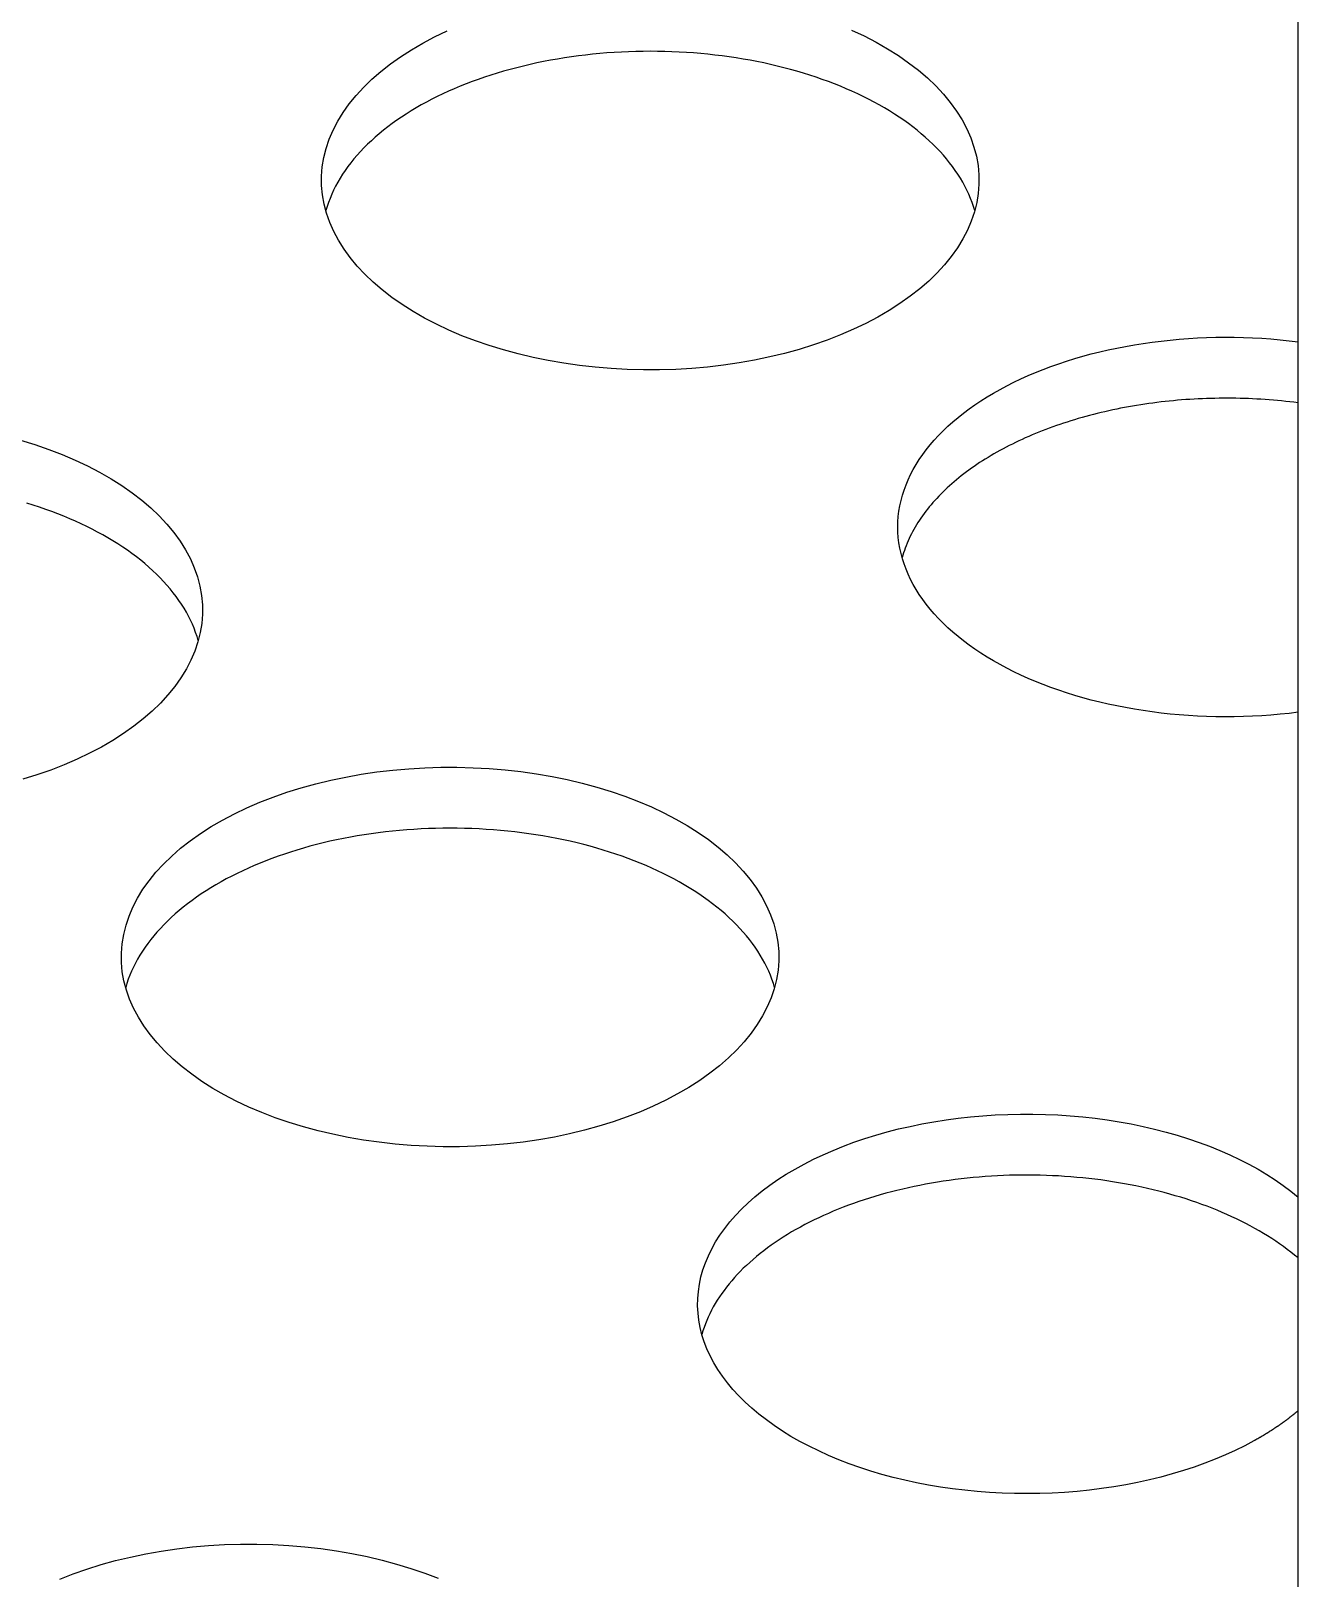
# Model space of a CAD drawing. Extents: x 2.5 to 24.6, y 0.9 to 36.2.
# Drawn here: x 13.39 to 15.51, y 8.848 to 11.437 of the extents above; entities that cross this region are included whole.
import ezdxf

# ---------------------------------------------------------------- set-up
doc = ezdxf.new("R2010")
doc.units = 0
doc.layers.get('0').update_dxf_attribs({"linetype": 'CONTINUOUS'})
doc.layers.add('RAILS', color=254, linetype='CONTINUOUS')

# ---------------------------------------------------------------- blocks, each defined once
blk = doc.blocks.new('A$C41153C96')
at = {"color": 0, "linetype": 'CONTINUOUS', "extrusion": (1e-16, 0.816497, 0.57735)}
blk.add_line((8.6871, -5.0038), (8.6871, 14.388), dxfattribs=at)
at = {"color": 0, "linetype": 'CONTINUOUS'}
for points in [[(7.984, 4.4118, 0), (7.9641, 4.4013, 0), (7.9433, 4.3914, 0), (7.9216, 4.3821, 0), (7.8993, 4.3734, 0), (7.8762, 4.3653, 0), (7.8524, 4.3579, 0), (7.828, 4.3512, 0), (7.8031, 4.3452, 0), (7.7778, 4.3399, 0), (7.7519, 4.3353, 0), (7.7258, 4.3314, 0), (7.6993, 4.3283, 0), (7.6726, 4.326, 0), (7.6458, 4.3244, 0), (7.6188, 4.3236, 0), (7.5918, 4.3235, 0), (7.5649, 4.3242, 0), (7.538, 4.3257, 0), (7.5113, 4.3279, 0), (7.4848, 4.3309, 0), (7.4586, 4.3346, 0), (7.4327, 4.3391, 0), (7.4073, 4.3443, 0), (7.3823, 4.3502, 0), (7.3578, 4.3568, 0), (7.334, 4.3641, 0), (7.3108, 4.3721, 0), (7.2883, 4.3807, 0), (7.2665, 4.3899, 0), (7.2456, 4.3998, 0), (7.2255, 4.4102, 0), (7.2064, 4.4212, 0), (7.1882, 4.4327, 0), (7.171, 4.4447, 0), (7.1548, 4.4572, 0), (7.1397, 4.4701, 0), (7.1258, 4.4835, 0), (7.1129, 4.4972, 0), (7.1013, 4.5113, 0), (7.0909, 4.5256, 0), (7.0817, 4.5403, 0), (7.0738, 4.5552, 0), (7.0671, 4.5703, 0), (7.0617, 4.5856, 0), (7.0577, 4.601, 0), (7.0549, 4.6165, 0), (7.0535, 4.632, 0), (7.0534, 4.6476, 0), (7.0546, 4.6632, 0), (7.0572, 4.6787, 0), (7.061, 4.6941, 0), (7.0662, 4.7094, 0), (7.0727, 4.7246, 0), (7.0804, 4.7395, 0), (7.0894, 4.7542, 0), (7.0997, 4.7686, 0), (7.1111, 4.7827, 0), (7.1238, 4.7965, 0), (7.1375, 4.8099, 0), (7.1525, 4.8229, 0), (7.1685, 4.8354, 0), (7.1855, 4.8475, 0), (7.2036, 4.8591, 0), (7.2226, 4.8702, 0), (7.2425, 4.8807, 0), (7.2633, 4.8906, 0)], [(7.9401, 4.8921, 0), (7.961, 4.8822, 0), (7.9811, 4.8718, 0), (8.0002, 4.8608, 0), (8.0184, 4.8493, 0), (8.0356, 4.8373, 0), (8.0518, 4.8248, 0), (8.0669, 4.8119, 0), (8.0808, 4.7985, 0), (8.0937, 4.7848, 0), (8.1053, 4.7708, 0), (8.1157, 4.7564, 0), (8.1249, 4.7417, 0), (8.1328, 4.7268, 0), (8.1395, 4.7117, 0), (8.1448, 4.6964, 0), (8.1489, 4.681, 0), (8.1517, 4.6655, 0), (8.1531, 4.65, 0), (8.1532, 4.6344, 0), (8.1519, 4.6188, 0), (8.1494, 4.6033, 0), (8.1455, 4.5879, 0), (8.1404, 4.5726, 0), (8.1339, 4.5574, 0), (8.1262, 4.5425, 0), (8.1172, 4.5278, 0), (8.1069, 4.5134, 0), (8.0955, 4.4993, 0), (8.0828, 4.4855, 0), (8.0691, 4.4721, 0), (8.0541, 4.4591, 0), (8.0381, 4.4466, 0), (8.0211, 4.4345, 0), (8.003, 4.4229, 0), (7.984, 4.4118, 0)], [(8.1462, 4.59, 0), (8.1441, 4.5969, 0), (8.1417, 4.6037, 0), (8.1391, 4.6105, 0), (8.1363, 4.6174, 0), (8.1332, 4.6241, 0), (8.1298, 4.6308, 0), (8.1261, 4.6375, 0), (8.1222, 4.6441, 0), (8.1181, 4.6507, 0), (8.1137, 4.6572, 0), (8.1091, 4.6637, 0), (8.1042, 4.6701, 0), (8.0991, 4.6764, 0), (8.0937, 4.6827, 0), (8.0881, 4.6889, 0), (8.0823, 4.695, 0), (8.0762, 4.7011, 0), (8.0699, 4.707, 0), (8.0634, 4.7129, 0), (8.0567, 4.7187, 0), (8.0497, 4.7244, 0), (8.0425, 4.7301, 0), (8.0351, 4.7356, 0), (8.0275, 4.7411, 0), (8.0197, 4.7464, 0), (8.0117, 4.7516, 0), (8.0035, 4.7568, 0), (7.9951, 4.7618, 0), (7.9865, 4.7667, 0), (7.9777, 4.7716, 0), (7.9687, 4.7763, 0), (7.9596, 4.7809, 0), (7.9503, 4.7853, 0), (7.9408, 4.7897, 0), (7.9311, 4.7939, 0), (7.9214, 4.798, 0), (7.9114, 4.802, 0), (7.9013, 4.8058, 0), (7.891, 4.8096, 0), (7.8806, 4.8132, 0), (7.8701, 4.8166, 0), (7.8595, 4.8199, 0), (7.8487, 4.8231, 0), (7.8378, 4.8262, 0), (7.8268, 4.8291, 0), (7.8156, 4.8319, 0), (7.8044, 4.8345, 0), (7.7931, 4.837, 0), (7.7817, 4.8393, 0), (7.7702, 4.8415, 0), (7.7586, 4.8436, 0), (7.747, 4.8455, 0), (7.7352, 4.8472, 0), (7.7234, 4.8488, 0), (7.7116, 4.8503, 0), (7.6997, 4.8516, 0), (7.6878, 4.8527, 0), (7.6758, 4.8537, 0), (7.6637, 4.8546, 0), (7.6517, 4.8552, 0), (7.6396, 4.8558, 0), (7.6275, 4.8562, 0), (7.6154, 4.8564, 0), (7.6033, 4.8565, 0), (7.5912, 4.8564, 0), (7.5791, 4.8562, 0), (7.567, 4.8558, 0), (7.5549, 4.8552, 0), (7.5429, 4.8546, 0), (7.5308, 4.8537, 0), (7.5188, 4.8527, 0), (7.5069, 4.8516, 0), (7.495, 4.8503, 0), (7.4832, 4.8488, 0), (7.4714, 4.8472, 0), (7.4596, 4.8455, 0), (7.448, 4.8436, 0), (7.4364, 4.8415, 0), (7.4249, 4.8393, 0), (7.4135, 4.837, 0), (7.4022, 4.8345, 0), (7.391, 4.8319, 0), (7.3798, 4.8291, 0), (7.3688, 4.8262, 0), (7.3579, 4.8231, 0), (7.3471, 4.8199, 0), (7.3365, 4.8166, 0), (7.326, 4.8132, 0), (7.3156, 4.8096, 0), (7.3053, 4.8058, 0), (7.2952, 4.802, 0), (7.2852, 4.798, 0), (7.2754, 4.7939, 0), (7.2658, 4.7897, 0), (7.2563, 4.7853, 0), (7.247, 4.7809, 0), (7.2379, 4.7763, 0), (7.2289, 4.7716, 0), (7.2201, 4.7667, 0), (7.2115, 4.7618, 0), (7.2031, 4.7568, 0), (7.1949, 4.7516, 0), (7.1869, 4.7464, 0), (7.1791, 4.7411, 0), (7.1715, 4.7356, 0), (7.1641, 4.7301, 0), (7.1569, 4.7244, 0), (7.1499, 4.7187, 0), (7.1432, 4.7129, 0), (7.1367, 4.707, 0), (7.1304, 4.7011, 0), (7.1243, 4.695, 0), (7.1185, 4.6889, 0), (7.1129, 4.6827, 0), (7.1075, 4.6764, 0), (7.1024, 4.6701, 0), (7.0975, 4.6637, 0), (7.0929, 4.6572, 0), (7.0885, 4.6507, 0), (7.0843, 4.6441, 0), (7.0804, 4.6375, 0), (7.0768, 4.6308, 0), (7.0735, 4.6241, 0), (7.0703, 4.6174, 0), (7.0675, 4.6105, 0), (7.0649, 4.6037, 0), (7.0625, 4.5969, 0), (7.0605, 4.59, 0)], [(8.6871, 3.7507, 0), (8.672, 3.7489, 0), (8.6569, 3.7473, 0), (8.6417, 3.746, 0), (8.6264, 3.7449, 0), (8.6111, 3.7441, 0), (8.5957, 3.7435, 0), (8.5803, 3.7432, 0), (8.565, 3.7431, 0), (8.5496, 3.7433, 0), (8.5342, 3.7437, 0), (8.5189, 3.7443, 0), (8.5036, 3.7452, 0), (8.4883, 3.7464, 0), (8.4731, 3.7478, 0), (8.458, 3.7494, 0), (8.443, 3.7513, 0), (8.4281, 3.7535, 0), (8.4132, 3.7558, 0), (8.3985, 3.7584, 0), (8.384, 3.7613, 0), (8.3695, 3.7644, 0), (8.3552, 3.7677, 0), (8.3412, 3.7712, 0), (8.3272, 3.775, 0), (8.3135, 3.779, 0), (8.2999, 3.7832, 0), (8.2866, 3.7876, 0), (8.2735, 3.7923, 0), (8.2606, 3.7971, 0), (8.2479, 3.8022, 0), (8.2356, 3.8074, 0), (8.2234, 3.8129, 0), (8.2116, 3.8185, 0), (8.2, 3.8244, 0), (8.1887, 3.8304, 0), (8.1777, 3.8366, 0), (8.167, 3.843, 0), (8.1566, 3.8495, 0), (8.1465, 3.8563, 0), (8.1368, 3.8631, 0), (8.1274, 3.8702, 0), (8.1183, 3.8773, 0), (8.1096, 3.8847, 0), (8.1013, 3.8921, 0), (8.0933, 3.8997, 0), (8.0857, 3.9074, 0), (8.0785, 3.9153, 0), (8.0716, 3.9232, 0), (8.0651, 3.9313, 0), (8.0591, 3.9395, 0), (8.0534, 3.9477, 0), (8.0481, 3.9561, 0), (8.0433, 3.9645, 0), (8.0388, 3.973, 0), (8.0348, 3.9815, 0), (8.0312, 3.9902, 0), (8.028, 3.9989, 0), (8.0252, 4.0076, 0), (8.0228, 4.0164, 0), (8.0209, 4.0252, 0), (8.0194, 4.034, 0), (8.0183, 4.0429, 0), (8.0177, 4.0518, 0), (8.0175, 4.0606, 0), (8.0177, 4.0695, 0), (8.0183, 4.0784, 0), (8.0194, 4.0873, 0), (8.0209, 4.0961, 0), (8.0228, 4.1049, 0), (8.0252, 4.1137, 0), (8.028, 4.1224, 0), (8.0312, 4.1311, 0), (8.0348, 4.1397, 0), (8.0388, 4.1483, 0), (8.0433, 4.1568, 0), (8.0481, 4.1652, 0), (8.0534, 4.1736, 0), (8.0591, 4.1818, 0), (8.0651, 4.19, 0), (8.0716, 4.1981, 0), (8.0785, 4.206, 0), (8.0857, 4.2138, 0), (8.0933, 4.2216, 0), (8.1013, 4.2291, 0), (8.1096, 4.2366, 0), (8.1183, 4.2439, 0), (8.1274, 4.2511, 0), (8.1368, 4.2581, 0), (8.1465, 4.265, 0), (8.1566, 4.2717, 0), (8.167, 4.2783, 0), (8.1777, 4.2847, 0), (8.1887, 4.2909, 0), (8.2, 4.2969, 0), (8.2116, 4.3027, 0), (8.2234, 4.3084, 0), (8.2356, 4.3139, 0), (8.2479, 4.3191, 0), (8.2606, 4.3242, 0), (8.2735, 4.329, 0), (8.2866, 4.3337, 0), (8.2999, 4.3381, 0), (8.3135, 4.3423, 0), (8.3272, 4.3463, 0), (8.3412, 4.3501, 0), (8.3552, 4.3536, 0), (8.3695, 4.3569, 0), (8.384, 4.36, 0), (8.3985, 4.3628, 0), (8.4132, 4.3655, 0), (8.4281, 4.3678, 0), (8.443, 4.37, 0), (8.458, 4.3718, 0), (8.4731, 4.3735, 0), (8.4883, 4.3749, 0), (8.5036, 4.376, 0), (8.5189, 4.3769, 0), (8.5342, 4.3776, 0), (8.5496, 4.378, 0), (8.565, 4.3782, 0), (8.5803, 4.3781, 0), (8.5957, 4.3778, 0), (8.6111, 4.3772, 0), (8.6264, 4.3764, 0), (8.6417, 4.3753, 0), (8.6569, 4.374, 0), (8.672, 4.3724, 0), (8.6871, 4.3706, 0)], [(8.6871, 4.2685, 0), (8.6802, 4.2694, 0), (8.6734, 4.2702, 0), (8.6665, 4.2709, 0), (8.6596, 4.2716, 0), (8.6527, 4.2723, 0), (8.6458, 4.2729, 0), (8.6388, 4.2734, 0), (8.6319, 4.2739, 0), (8.6249, 4.2744, 0), (8.618, 4.2748, 0), (8.611, 4.2751, 0), (8.604, 4.2754, 0), (8.597, 4.2757, 0), (8.59, 4.2759, 0), (8.5831, 4.276, 0), (8.5761, 4.2761, 0), (8.5691, 4.2761, 0), (8.5621, 4.2761, 0), (8.5551, 4.276, 0), (8.5481, 4.2759, 0), (8.5411, 4.2758, 0), (8.5341, 4.2755, 0), (8.5271, 4.2753, 0), (8.5201, 4.2749, 0), (8.5132, 4.2746, 0), (8.5062, 4.2741, 0), (8.4993, 4.2737, 0), (8.4923, 4.2732, 0), (8.4854, 4.2726, 0), (8.4785, 4.2719, 0), (8.4716, 4.2713, 0), (8.4647, 4.2705, 0), (8.4578, 4.2698, 0), (8.451, 4.2689, 0), (8.4442, 4.268, 0), (8.4374, 4.2671, 0), (8.4306, 4.2661, 0), (8.4238, 4.2651, 0), (8.417, 4.264, 0), (8.4103, 4.2629, 0), (8.4036, 4.2617, 0), (8.397, 4.2605, 0), (8.3903, 4.2592, 0), (8.3837, 4.2579, 0), (8.3771, 4.2565, 0), (8.3706, 4.2551, 0), (8.3641, 4.2536, 0), (8.3576, 4.2521, 0), (8.3511, 4.2505, 0), (8.3447, 4.2489, 0), (8.3383, 4.2473, 0), (8.332, 4.2455, 0), (8.3257, 4.2438, 0), (8.3194, 4.242, 0), (8.3132, 4.2402, 0), (8.307, 4.2383, 0), (8.3009, 4.2363, 0), (8.2948, 4.2344, 0), (8.2887, 4.2323, 0), (8.2827, 4.2302, 0), (8.2767, 4.2281, 0), (8.2708, 4.226, 0), (8.265, 4.2238, 0), (8.2591, 4.2215, 0), (8.2534, 4.2192, 0), (8.2477, 4.2169, 0), (8.242, 4.2146, 0), (8.2364, 4.2121, 0), (8.2308, 4.2097, 0), (8.2253, 4.2072, 0), (8.2198, 4.2047, 0), (8.2144, 4.2021, 0), (8.2091, 4.1995, 0), (8.2038, 4.1968, 0), (8.1986, 4.1941, 0), (8.1935, 4.1914, 0), (8.1883, 4.1886, 0), (8.1833, 4.1858, 0), (8.1783, 4.183, 0), (8.1734, 4.1801, 0), (8.1686, 4.1772, 0), (8.1638, 4.1743, 0), (8.1591, 4.1713, 0), (8.1544, 4.1683, 0), (8.1498, 4.1652, 0), (8.1453, 4.1621, 0), (8.1409, 4.159, 0), (8.1365, 4.1559, 0), (8.1322, 4.1527, 0), (8.1279, 4.1495, 0), (8.1237, 4.1462, 0), (8.1197, 4.1429, 0), (8.1156, 4.1396, 0), (8.1117, 4.1363, 0), (8.1078, 4.1329, 0), (8.104, 4.1296, 0), (8.1003, 4.1261, 0), (8.0966, 4.1227, 0), (8.093, 4.1192, 0), (8.0895, 4.1157, 0), (8.0861, 4.1122, 0), (8.0828, 4.1086, 0), (8.0795, 4.1051, 0), (8.0763, 4.1015, 0), (8.0732, 4.0979, 0), (8.0701, 4.0942, 0), (8.0672, 4.0906, 0), (8.0643, 4.0869, 0), (8.0616, 4.0832, 0), (8.0588, 4.0794, 0), (8.0562, 4.0757, 0), (8.0537, 4.0719, 0), (8.0512, 4.0681, 0), (8.0488, 4.0643, 0), (8.0466, 4.0605, 0), (8.0444, 4.0567, 0), (8.0422, 4.0528, 0), (8.0402, 4.049, 0), (8.0383, 4.0451, 0), (8.0364, 4.0412, 0), (8.0346, 4.0373, 0), (8.0329, 4.0334, 0), (8.0313, 4.0294, 0), (8.0298, 4.0255, 0), (8.0284, 4.0215, 0), (8.027, 4.0176, 0), (8.0258, 4.0136, 0), (8.0246, 4.0096, 0)], [(6.685, 3.6925, 0), (6.665, 3.682, 0), (6.6442, 3.672, 0), (6.6226, 3.6627, 0), (6.6002, 3.654, 0), (6.5771, 3.6459, 0), (6.5534, 3.6385, 0)], [(6.5497, 4.2058, 0), (6.5736, 4.1985, 0), (6.5968, 4.1905, 0), (6.6193, 4.1819, 0), (6.641, 4.1727, 0), (6.662, 4.1628, 0), (6.682, 4.1524, 0), (6.7012, 4.1414, 0), (6.7194, 4.1299, 0), (6.7366, 4.1179, 0), (6.7527, 4.1054, 0), (6.7678, 4.0925, 0), (6.7818, 4.0792, 0), (6.7946, 4.0655, 0), (6.8062, 4.0514, 0), (6.8167, 4.037, 0), (6.8258, 4.0224, 0), (6.8338, 4.0075, 0), (6.8404, 3.9924, 0), (6.8458, 3.9771, 0), (6.8499, 3.9617, 0), (6.8526, 3.9462, 0), (6.854, 3.9306, 0), (6.8541, 3.915, 0), (6.8529, 3.8994, 0), (6.8504, 3.8839, 0), (6.8465, 3.8685, 0), (6.8413, 3.8532, 0), (6.8349, 3.8381, 0), (6.8271, 3.8231, 0), (6.8181, 3.8085, 0), (6.8079, 3.794, 0), (6.7964, 3.7799, 0), (6.7838, 3.7661, 0), (6.77, 3.7527, 0), (6.7551, 3.7397, 0), (6.7391, 3.7272, 0), (6.722, 3.7151, 0), (6.704, 3.7035, 0), (6.685, 3.6925, 0)], [(6.8471, 3.8706, 0), (6.845, 3.8775, 0), (6.8427, 3.8843, 0), (6.8401, 3.8912, 0), (6.8372, 3.898, 0), (6.8341, 3.9047, 0), (6.8307, 3.9114, 0), (6.8271, 3.9181, 0), (6.8232, 3.9247, 0), (6.8191, 3.9313, 0), (6.8147, 3.9378, 0), (6.8101, 3.9443, 0), (6.8052, 3.9507, 0), (6.8, 3.957, 0), (6.7947, 3.9633, 0), (6.7891, 3.9695, 0), (6.7832, 3.9756, 0), (6.7772, 3.9817, 0), (6.7709, 3.9876, 0), (6.7644, 3.9935, 0), (6.7576, 3.9994, 0), (6.7507, 4.0051, 0), (6.7435, 4.0107, 0), (6.7361, 4.0162, 0), (6.7285, 4.0217, 0), (6.7207, 4.027, 0), (6.7126, 4.0323, 0), (6.7044, 4.0374, 0), (6.696, 4.0424, 0), (6.6874, 4.0474, 0), (6.6787, 4.0522, 0), (6.6697, 4.0569, 0), (6.6605, 4.0615, 0), (6.6512, 4.0659, 0), (6.6418, 4.0703, 0), (6.6321, 4.0745, 0), (6.6223, 4.0786, 0), (6.6123, 4.0826, 0), (6.6022, 4.0865, 0), (6.592, 4.0902, 0), (6.5816, 4.0938, 0), (6.5711, 4.0972, 0), (6.5604, 4.1006, 0)], [(7.6491, 3.1121, 0), (7.6292, 3.1016, 0), (7.6084, 3.0917, 0), (7.5868, 3.0823, 0), (7.5644, 3.0736, 0), (7.5413, 3.0656, 0), (7.5175, 3.0582, 0), (7.4931, 3.0514, 0), (7.4683, 3.0454, 0), (7.4429, 3.0401, 0), (7.4171, 3.0356, 0), (7.3909, 3.0317, 0), (7.3644, 3.0286, 0), (7.3377, 3.0263, 0), (7.3109, 3.0247, 0), (7.2839, 3.0239, 0), (7.2569, 3.0238, 0), (7.23, 3.0245, 0), (7.2031, 3.026, 0), (7.1764, 3.0282, 0), (7.1499, 3.0312, 0), (7.1237, 3.0349, 0), (7.0978, 3.0394, 0), (7.0724, 3.0446, 0), (7.0474, 3.0505, 0), (7.0229, 3.0571, 0), (6.9991, 3.0644, 0), (6.9759, 3.0724, 0), (6.9534, 3.081, 0), (6.9316, 3.0902, 0), (6.9107, 3.1001, 0), (6.8906, 3.1105, 0), (6.8715, 3.1215, 0), (6.8533, 3.133, 0), (6.8361, 3.145, 0), (6.8199, 3.1575, 0), (6.8048, 3.1704, 0), (6.7909, 3.1837, 0), (6.7781, 3.1974, 0), (6.7664, 3.2115, 0), (6.756, 3.2259, 0), (6.7468, 3.2405, 0), (6.7389, 3.2555, 0), (6.7322, 3.2706, 0), (6.7269, 3.2858, 0), (6.7228, 3.3012, 0), (6.72, 3.3167, 0), (6.7186, 3.3323, 0), (6.7185, 3.3479, 0), (6.7198, 3.3635, 0), (6.7223, 3.379, 0), (6.7262, 3.3944, 0), (6.7313, 3.4097, 0), (6.7378, 3.4248, 0), (6.7455, 3.4398, 0), (6.7545, 3.4545, 0), (6.7648, 3.4689, 0), (6.7762, 3.483, 0), (6.7889, 3.4968, 0), (6.8027, 3.5102, 0), (6.8176, 3.5231, 0), (6.8336, 3.5357, 0), (6.8506, 3.5478, 0), (6.8687, 3.5594, 0), (6.8877, 3.5704, 0), (6.9076, 3.581, 0), (6.9284, 3.5909, 0), (6.9501, 3.6002, 0), (6.9724, 3.6089, 0), (6.9955, 3.617, 0), (7.0193, 3.6244, 0), (7.0437, 3.6311, 0), (7.0686, 3.6371, 0), (7.094, 3.6424, 0), (7.1198, 3.647, 0), (7.1459, 3.6508, 0), (7.1724, 3.6539, 0), (7.1991, 3.6563, 0), (7.2259, 3.6579, 0), (7.2529, 3.6587, 0), (7.2799, 3.6587, 0), (7.3068, 3.658, 0), (7.3337, 3.6566, 0), (7.3604, 3.6543, 0), (7.3869, 3.6514, 0), (7.4131, 3.6476, 0), (7.439, 3.6431, 0), (7.4645, 3.638, 0), (7.4894, 3.6321, 0), (7.5139, 3.6254, 0), (7.5377, 3.6181, 0), (7.5609, 3.6102, 0), (7.5834, 3.6016, 0), (7.6052, 3.5923, 0), (7.6261, 3.5825, 0), (7.6462, 3.5721, 0), (7.6653, 3.5611, 0), (7.6835, 3.5496, 0), (7.7008, 3.5376, 0), (7.7169, 3.5251, 0), (7.732, 3.5122, 0), (7.7459, 3.4988, 0), (7.7588, 3.4851, 0), (7.7704, 3.471, 0), (7.7808, 3.4566, 0), (7.79, 3.442, 0), (7.7979, 3.4271, 0), (7.8046, 3.412, 0), (7.81, 3.3967, 0), (7.814, 3.3813, 0), (7.8168, 3.3658, 0), (7.8182, 3.3502, 0), (7.8183, 3.3346, 0), (7.8171, 3.3191, 0), (7.8145, 3.3036, 0), (7.8107, 3.2881, 0), (7.8055, 3.2729, 0), (7.799, 3.2577, 0), (7.7913, 3.2428, 0), (7.7823, 3.2281, 0), (7.7721, 3.2137, 0), (7.7606, 3.1995, 0), (7.748, 3.1858, 0), (7.7342, 3.1724, 0), (7.7192, 3.1594, 0), (7.7032, 3.1468, 0), (7.6862, 3.1347, 0), (7.6681, 3.1232, 0), (7.6491, 3.1121, 0)], [(7.8113, 3.2902, 0), (7.8092, 3.2971, 0), (7.8068, 3.304, 0), (7.8042, 3.3108, 0), (7.8014, 3.3176, 0), (7.7983, 3.3244, 0), (7.7949, 3.3311, 0), (7.7912, 3.3378, 0), (7.7874, 3.3444, 0), (7.7832, 3.351, 0), (7.7788, 3.3575, 0), (7.7742, 3.3639, 0), (7.7693, 3.3703, 0), (7.7642, 3.3767, 0), (7.7588, 3.3829, 0), (7.7532, 3.3891, 0), (7.7474, 3.3953, 0), (7.7413, 3.4013, 0), (7.735, 3.4073, 0), (7.7285, 3.4132, 0), (7.7218, 3.419, 0), (7.7148, 3.4247, 0), (7.7076, 3.4303, 0), (7.7002, 3.4359, 0), (7.6926, 3.4413, 0), (7.6848, 3.4467, 0), (7.6768, 3.4519, 0), (7.6686, 3.4571, 0), (7.6602, 3.4621, 0), (7.6516, 3.467, 0), (7.6428, 3.4718, 0), (7.6338, 3.4765, 0), (7.6247, 3.4811, 0), (7.6154, 3.4856, 0), (7.6059, 3.4899, 0), (7.5963, 3.4942, 0), (7.5865, 3.4983, 0), (7.5765, 3.5023, 0), (7.5664, 3.5061, 0), (7.5561, 3.5098, 0), (7.5457, 3.5134, 0), (7.5352, 3.5169, 0), (7.5246, 3.5202, 0), (7.5138, 3.5234, 0), (7.5029, 3.5265, 0), (7.4919, 3.5294, 0), (7.4808, 3.5321, 0), (7.4695, 3.5348, 0), (7.4582, 3.5372, 0), (7.4468, 3.5396, 0), (7.4353, 3.5418, 0), (7.4237, 3.5438, 0), (7.4121, 3.5457, 0), (7.4003, 3.5475, 0), (7.3886, 3.5491, 0), (7.3767, 3.5505, 0), (7.3648, 3.5518, 0), (7.3529, 3.553, 0), (7.3409, 3.554, 0), (7.3289, 3.5548, 0), (7.3168, 3.5555, 0), (7.3047, 3.5561, 0), (7.2926, 3.5564, 0), (7.2805, 3.5567, 0), (7.2684, 3.5568, 0), (7.2563, 3.5567, 0), (7.2442, 3.5564, 0), (7.2321, 3.5561, 0), (7.22, 3.5555, 0), (7.208, 3.5548, 0), (7.1959, 3.554, 0), (7.184, 3.553, 0), (7.172, 3.5518, 0), (7.1601, 3.5505, 0), (7.1483, 3.5491, 0), (7.1365, 3.5475, 0), (7.1247, 3.5457, 0), (7.1131, 3.5438, 0), (7.1015, 3.5418, 0), (7.09, 3.5396, 0), (7.0786, 3.5372, 0), (7.0673, 3.5348, 0), (7.0561, 3.5321, 0), (7.0449, 3.5294, 0), (7.0339, 3.5265, 0), (7.023, 3.5234, 0), (7.0122, 3.5202, 0), (7.0016, 3.5169, 0), (6.9911, 3.5134, 0), (6.9807, 3.5098, 0), (6.9704, 3.5061, 0), (6.9603, 3.5023, 0), (6.9504, 3.4983, 0), (6.9406, 3.4942, 0), (6.9309, 3.4899, 0), (6.9214, 3.4856, 0), (6.9121, 3.4811, 0), (6.903, 3.4765, 0), (6.894, 3.4718, 0), (6.8852, 3.467, 0), (6.8766, 3.4621, 0), (6.8682, 3.4571, 0), (6.86, 3.4519, 0), (6.852, 3.4467, 0), (6.8442, 3.4413, 0), (6.8366, 3.4359, 0), (6.8292, 3.4303, 0), (6.822, 3.4247, 0), (6.8151, 3.419, 0), (6.8083, 3.4132, 0), (6.8018, 3.4073, 0), (6.7955, 3.4013, 0), (6.7894, 3.3953, 0), (6.7836, 3.3891, 0), (6.778, 3.3829, 0), (6.7726, 3.3767, 0), (6.7675, 3.3703, 0), (6.7626, 3.3639, 0), (6.758, 3.3575, 0), (6.7536, 3.351, 0), (6.7495, 3.3444, 0), (6.7456, 3.3378, 0), (6.7419, 3.3311, 0), (6.7386, 3.3244, 0), (6.7354, 3.3176, 0), (6.7326, 3.3108, 0), (6.73, 3.304, 0), (6.7276, 3.2971, 0), (6.7256, 3.2902, 0)], [(8.6133, 2.5318, 0), (8.5979, 2.5235, 0), (8.582, 2.5157, 0), (8.5655, 2.5082, 0), (8.5486, 2.501, 0), (8.5312, 2.4943, 0), (8.5134, 2.4879, 0), (8.4952, 2.4819, 0), (8.4766, 2.4763, 0), (8.4576, 2.4712, 0), (8.4383, 2.4664, 0), (8.4187, 2.4621, 0), (8.3989, 2.4582, 0), (8.3788, 2.4548, 0), (8.3585, 2.4518, 0), (8.338, 2.4493, 0), (8.3173, 2.4472, 0), (8.2965, 2.4455, 0), (8.2757, 2.4444, 0), (8.2548, 2.4436, 0), (8.2338, 2.4434, 0), (8.2128, 2.4436, 0), (8.1919, 2.4442, 0), (8.171, 2.4454, 0), (8.1503, 2.447, 0), (8.1296, 2.449, 0), (8.1091, 2.4515, 0), (8.0887, 2.4544, 0), (8.0686, 2.4578, 0), (8.0487, 2.4616, 0), (8.0291, 2.4659, 0), (8.0098, 2.4706, 0), (7.9908, 2.4757, 0), (7.9722, 2.4812, 0), (7.9539, 2.4872, 0), (7.936, 2.4935, 0), (7.9186, 2.5002, 0), (7.9016, 2.5073, 0), (7.8851, 2.5148, 0), (7.8691, 2.5226, 0), (7.8536, 2.5308, 0), (7.8387, 2.5393, 0), (7.8244, 2.5481, 0), (7.8106, 2.5572, 0), (7.7975, 2.5667, 0), (7.785, 2.5764, 0), (7.7731, 2.5863, 0), (7.7619, 2.5966, 0), (7.7514, 2.6071, 0), (7.7416, 2.6178, 0), (7.7325, 2.6287, 0), (7.7242, 2.6398, 0), (7.7165, 2.651, 0), (7.7097, 2.6625, 0), (7.7035, 2.674, 0), (7.6982, 2.6857, 0), (7.6936, 2.6976, 0), (7.6898, 2.7094, 0), (7.6868, 2.7214, 0), (7.6846, 2.7335, 0), (7.6832, 2.7455, 0), (7.6826, 2.7576, 0), (7.6828, 2.7697, 0), (7.6838, 2.7818, 0), (7.6855, 2.7939, 0), (7.6881, 2.8059, 0), (7.6915, 2.8178, 0), (7.6956, 2.8297, 0), (7.7006, 2.8415, 0), (7.7063, 2.8531, 0), (7.7127, 2.8646, 0), (7.7199, 2.876, 0), (7.7279, 2.8872, 0), (7.7366, 2.8982, 0), (7.746, 2.909, 0), (7.7562, 2.9196, 0), (7.767, 2.93, 0), (7.7785, 2.9401, 0), (7.7906, 2.9499, 0), (7.8034, 2.9595, 0), (7.8169, 2.9688, 0), (7.8309, 2.9778, 0), (7.8455, 2.9865, 0), (7.8607, 2.9949, 0), (7.8764, 3.0029, 0), (7.8926, 3.0105, 0), (7.9093, 3.0178, 0), (7.9265, 3.0248, 0), (7.9441, 3.0313, 0), (7.9622, 3.0374, 0), (7.9806, 3.0432, 0), (7.9995, 3.0485, 0), (8.0186, 3.0535, 0), (8.0381, 3.0579, 0), (8.0578, 3.062, 0), (8.0778, 3.0656, 0), (8.0981, 3.0688, 0), (8.1185, 3.0715, 0), (8.1391, 3.0738, 0), (8.1598, 3.0757, 0), (8.1806, 3.077, 0), (8.2015, 3.0779, 0), (8.2225, 3.0784, 0), (8.2434, 3.0784, 0), (8.2644, 3.0779, 0), (8.2853, 3.077, 0), (8.3061, 3.0756, 0), (8.3268, 3.0738, 0), (8.3474, 3.0715, 0), (8.3678, 3.0687, 0), (8.388, 3.0655, 0), (8.408, 3.0619, 0), (8.4277, 3.0578, 0), (8.4472, 3.0533, 0), (8.4663, 3.0484, 0), (8.4851, 3.043, 0), (8.5036, 3.0372, 0), (8.5216, 3.0311, 0), (8.5392, 3.0245, 0), (8.5564, 3.0176, 0), (8.5731, 3.0103, 0), (8.5893, 3.0026, 0), (8.605, 2.9946, 0), (8.6202, 2.9862, 0), (8.6348, 2.9775, 0), (8.6488, 2.9685, 0), (8.6622, 2.9592, 0), (8.6749, 2.9496, 0), (8.6871, 2.9397, 0)], [(8.6871, 2.8377, 0), (8.6812, 2.8425, 0), (8.6752, 2.8473, 0), (8.6691, 2.852, 0), (8.6628, 2.8567, 0), (8.6563, 2.8613, 0), (8.6497, 2.8658, 0), (8.643, 2.8702, 0), (8.6361, 2.8746, 0), (8.6291, 2.8789, 0), (8.6219, 2.8831, 0), (8.6146, 2.8873, 0), (8.6072, 2.8914, 0), (8.5996, 2.8953, 0), (8.5919, 2.8992, 0), (8.5841, 2.903, 0), (8.5762, 2.9068, 0), (8.5681, 2.9104, 0), (8.56, 2.914, 0), (8.5517, 2.9175, 0), (8.5433, 2.9209, 0), (8.5348, 2.9242, 0), (8.5262, 2.9274, 0), (8.5175, 2.9305, 0), (8.5087, 2.9335, 0), (8.4998, 2.9364, 0), (8.4908, 2.9392, 0), (8.4817, 2.9419, 0), (8.4726, 2.9446, 0), (8.4633, 2.9471, 0), (8.454, 2.9495, 0), (8.4446, 2.9518, 0), (8.4351, 2.9541, 0), (8.4255, 2.9562, 0), (8.4159, 2.9582, 0), (8.4062, 2.9602, 0), (8.3965, 2.962, 0), (8.3867, 2.9637, 0), (8.3769, 2.9653, 0), (8.367, 2.9668, 0), (8.357, 2.9682, 0), (8.347, 2.9694, 0), (8.337, 2.9706, 0), (8.3269, 2.9717, 0), (8.3168, 2.9726, 0), (8.3067, 2.9735, 0), (8.2965, 2.9742, 0), (8.2864, 2.9749, 0), (8.2762, 2.9754, 0), (8.266, 2.9758, 0), (8.2557, 2.9761, 0), (8.2455, 2.9763, 0), (8.2353, 2.9764, 0), (8.225, 2.9764, 0), (8.2148, 2.9762, 0), (8.2046, 2.976, 0), (8.1944, 2.9756, 0), (8.1842, 2.9752, 0), (8.174, 2.9746, 0), (8.1638, 2.9739, 0), (8.1537, 2.9731, 0), (8.1435, 2.9722, 0), (8.1335, 2.9712, 0), (8.1234, 2.9701, 0), (8.1134, 2.9689, 0), (8.1034, 2.9675, 0), (8.0935, 2.9661, 0), (8.0836, 2.9645, 0), (8.0738, 2.9629, 0), (8.064, 2.9611, 0), (8.0543, 2.9592, 0), (8.0447, 2.9573, 0), (8.0351, 2.9552, 0), (8.0256, 2.953, 0), (8.0161, 2.9508, 0), (8.0068, 2.9484, 0), (7.9974, 2.9459, 0), (7.9882, 2.9433, 0), (7.9791, 2.9407, 0), (7.9701, 2.9379, 0), (7.9611, 2.935, 0), (7.9523, 2.9321, 0), (7.9435, 2.929, 0), (7.9349, 2.9259, 0), (7.9263, 2.9226, 0), (7.9179, 2.9193, 0), (7.9095, 2.9158, 0), (7.9013, 2.9123, 0), (7.8932, 2.9087, 0), (7.8852, 2.905, 0), (7.8773, 2.9013, 0), (7.8696, 2.8974, 0), (7.8619, 2.8935, 0), (7.8544, 2.8894, 0), (7.8471, 2.8853, 0), (7.8398, 2.8812, 0), (7.8327, 2.8769, 0), (7.8258, 2.8726, 0), (7.819, 2.8682, 0), (7.8123, 2.8637, 0), (7.8058, 2.8591, 0), (7.7994, 2.8545, 0), (7.7931, 2.8498, 0), (7.7871, 2.8451, 0), (7.7811, 2.8403, 0), (7.7754, 2.8354, 0), (7.7698, 2.8304, 0), (7.7643, 2.8254, 0), (7.759, 2.8204, 0), (7.7539, 2.8152, 0), (7.7489, 2.8101, 0), (7.7442, 2.8049, 0), (7.7395, 2.7996, 0), (7.7351, 2.7943, 0), (7.7308, 2.7889, 0), (7.7267, 2.7835, 0), (7.7228, 2.778, 0), (7.719, 2.7725, 0), (7.7154, 2.767, 0), (7.712, 2.7614, 0), (7.7088, 2.7558, 0), (7.7058, 2.7502, 0), (7.7029, 2.7445, 0), (7.7003, 2.7388, 0), (7.6978, 2.733, 0), (7.6955, 2.7273, 0), (7.6934, 2.7215, 0), (7.6914, 2.7157, 0), (7.6897, 2.7099, 0)], [(8.6871, 2.5821, 0), (8.6866, 2.5817, 0), (8.6861, 2.5812, 0), (8.6855, 2.5808, 0), (8.685, 2.5804, 0), (8.6845, 2.58, 0), (8.684, 2.5795, 0), (8.6835, 2.5791, 0), (8.683, 2.5787, 0), (8.6825, 2.5783, 0), (8.682, 2.5779, 0), (8.6814, 2.5774, 0), (8.6809, 2.577, 0), (8.6804, 2.5766, 0), (8.6799, 2.5762, 0), (8.6794, 2.5758, 0), (8.6789, 2.5753, 0), (8.6783, 2.5749, 0), (8.6778, 2.5745, 0), (8.6773, 2.5741, 0), (8.6768, 2.5737, 0), (8.6762, 2.5732, 0), (8.6757, 2.5728, 0), (8.6752, 2.5724, 0), (8.6746, 2.572, 0), (8.6741, 2.5716, 0), (8.6736, 2.5712, 0), (8.673, 2.5707, 0), (8.6725, 2.5703, 0), (8.672, 2.5699, 0), (8.6714, 2.5695, 0), (8.6709, 2.5691, 0), (8.6703, 2.5687, 0), (8.6698, 2.5683, 0), (8.6693, 2.5679, 0), (8.6687, 2.5675, 0), (8.6682, 2.5671, 0), (8.6676, 2.5666, 0), (8.6671, 2.5662, 0), (8.6665, 2.5658, 0), (8.666, 2.5654, 0), (8.6654, 2.565, 0), (8.6649, 2.5646, 0), (8.6643, 2.5642, 0), (8.6638, 2.5638, 0), (8.6632, 2.5634, 0), (8.6627, 2.563, 0), (8.6621, 2.5626, 0), (8.6615, 2.5622, 0), (8.661, 2.5618, 0), (8.6604, 2.5614, 0), (8.6599, 2.561, 0), (8.6593, 2.5606, 0), (8.6587, 2.5602, 0), (8.6582, 2.5598, 0), (8.6576, 2.5594, 0), (8.657, 2.559, 0), (8.6565, 2.5586, 0), (8.6559, 2.5582, 0), (8.6553, 2.5578, 0), (8.6547, 2.5574, 0), (8.6542, 2.557, 0), (8.6536, 2.5566, 0), (8.653, 2.5562, 0), (8.6524, 2.5558, 0), (8.6519, 2.5554, 0), (8.6513, 2.555, 0), (8.6507, 2.5546, 0), (8.6501, 2.5542, 0), (8.6495, 2.5539, 0), (8.649, 2.5535, 0), (8.6484, 2.5531, 0), (8.6478, 2.5527, 0), (8.6472, 2.5523, 0), (8.6466, 2.5519, 0), (8.646, 2.5515, 0), (8.6454, 2.5511, 0), (8.6448, 2.5507, 0), (8.6442, 2.5503, 0), (8.6437, 2.55, 0), (8.6431, 2.5496, 0), (8.6425, 2.5492, 0), (8.6419, 2.5488, 0), (8.6413, 2.5484, 0), (8.6407, 2.548, 0), (8.6401, 2.5477, 0), (8.6395, 2.5473, 0), (8.6389, 2.5469, 0), (8.6383, 2.5465, 0), (8.6377, 2.5461, 0), (8.6371, 2.5457, 0), (8.6364, 2.5454, 0), (8.6358, 2.545, 0), (8.6352, 2.5446, 0), (8.6346, 2.5442, 0), (8.634, 2.5439, 0), (8.6334, 2.5435, 0), (8.6328, 2.5431, 0), (8.6322, 2.5427, 0), (8.6316, 2.5424, 0), (8.631, 2.542, 0), (8.6303, 2.5416, 0), (8.6297, 2.5412, 0), (8.6291, 2.5409, 0), (8.6285, 2.5405, 0), (8.6279, 2.5401, 0), (8.6272, 2.5398, 0), (8.6266, 2.5394, 0), (8.626, 2.539, 0), (8.6254, 2.5386, 0), (8.6247, 2.5383, 0), (8.6241, 2.5379, 0), (8.6235, 2.5375, 0), (8.6228, 2.5372, 0), (8.6222, 2.5368, 0), (8.6216, 2.5364, 0), (8.621, 2.5361, 0), (8.6203, 2.5357, 0), (8.6197, 2.5354, 0), (8.619, 2.535, 0), (8.6184, 2.5346, 0), (8.6178, 2.5343, 0), (8.6171, 2.5339, 0), (8.6165, 2.5335, 0), (8.6159, 2.5332, 0), (8.6152, 2.5328, 0), (8.6146, 2.5325, 0), (8.6139, 2.5321, 0), (8.6133, 2.5318, 0)], [(6.6152, 2.3005, 0), (6.6376, 2.3092, 0), (6.6607, 2.3173, 0), (6.6844, 2.3247, 0), (6.7088, 2.3314, 0), (6.7337, 2.3374, 0), (6.7591, 2.3427, 0), (6.7849, 2.3473, 0), (6.811, 2.3511, 0), (6.8375, 2.3542, 0), (6.8642, 2.3565, 0), (6.891, 2.3581, 0), (6.918, 2.359, 0), (6.945, 2.359, 0), (6.9719, 2.3583, 0), (6.9988, 2.3568, 0), (7.0255, 2.3546, 0), (7.052, 2.3516, 0), (7.0782, 2.3479, 0), (7.1041, 2.3434, 0), (7.1296, 2.3382, 0), (7.1545, 2.3323, 0), (7.179, 2.3257, 0), (7.2028, 2.3184, 0), (7.226, 2.3104, 0), (7.2485, 2.3018, 0)]]:
    blk.add_polyline3d(points, dxfattribs=at)

msp = doc.modelspace()

# ---------------------------------------------------------------- block references
at = {"layer": 'RAILS'}
msp.add_blockref('A$C41153C96', (6.8231, 6.546), dxfattribs=at)

doc.saveas('drawing.dxf')
